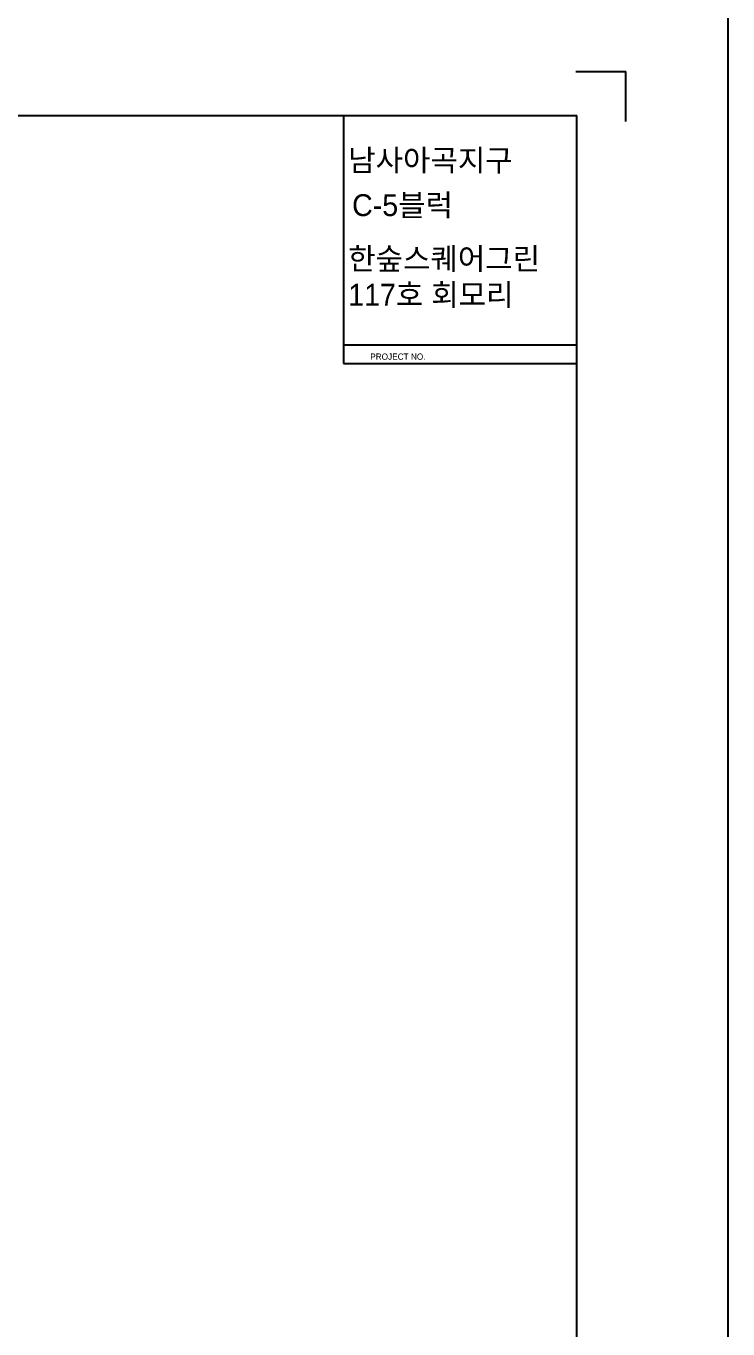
# Model space of a CAD drawing. Header units: millimetres. Extents: x 16332047 to 33387680, y -14835522 to -7015081.
# Drawn here: x 16500655 to 16530876, y -7490533 to -7434459 of the extents above; entities that cross this region are included whole.
import ezdxf
from ezdxf.enums import TextEntityAlignment as Align

# ---------------------------------------------------------------- set-up
doc = ezdxf.new("R2010")
doc.units = ezdxf.units.MM
doc.header["$LTSCALE"] = 300
doc.header["$MEASUREMENT"] = 0
doc.layers.add('3', color=3, linetype='CONTINUOUS')
doc.layers.add('A-HAT', color=5, linetype='CONTINUOUS')
doc.styles.add('GHD', font='')
doc.styles.add('GHS', font='')
doc.styles.get('GHD').set_extended_font_data('Dotum')
doc.styles.get('GHS').set_extended_font_data('Dotum')

msp = doc.modelspace()

# ---------------------------------------------------------------- linework, layer by layer
at = {"layer": '3', "color": 0, "linetype": 'Continuous'}
for p, q in [((16524328, -7436415), (16526482, -7436415)), ((16526482, -7438569), (16526482, -7436415)), ((16526482, -7438569), (16526482, -7436415)), ((16526482, -7438569), (16526482, -7436415)), ((16526482, -7438569), (16526482, -7436415)), ((16526482, -7438569), (16526482, -7436415)), ((16410488, -7438315), (16514320, -7438315)), ((16514320, -7438315), (16514320, -7448986)), ((16514320, -7438315), (16524366, -7438315)), ((16514320, -7448178), (16524366, -7448178)), ((16514320, -7448986), (16524366, -7448986))]:
    msp.add_line(p, q, dxfattribs=at)
at = {"layer": '3', "color": 0}
msp.add_line((16524366, -7518637), (16524366, -7438315), dxfattribs=at)
at = {"layer": 'A-HAT', "color": 1}
msp.add_lwpolyline([(16404448, -7356890), (16530876, -7356890), (16530876, -7527806), (16404448, -7527806)], close=True, dxfattribs=at)

# ---------------------------------------------------------------- texts
at = {"layer": '3', "color": 0, "style": 'GHD'}
for s, p in [('남사아곡지구', (16514526, -7440704)), ('C-5블럭', (16514694, -7442637)), ('한숲스퀘어그린', (16514526, -7444943)), ('117호 회모리', (16514526, -7446493))]:
    msp.add_text(s, height=940.5, dxfattribs=at).set_placement(p)
at = {"layer": '3', "color": 0, "style": 'GHS'}
msp.add_text('PROJECT NO.', height=270.77, dxfattribs=at).set_placement((16516665, -7448686), align=Align.MIDDLE)

doc.saveas('drawing.dxf')
